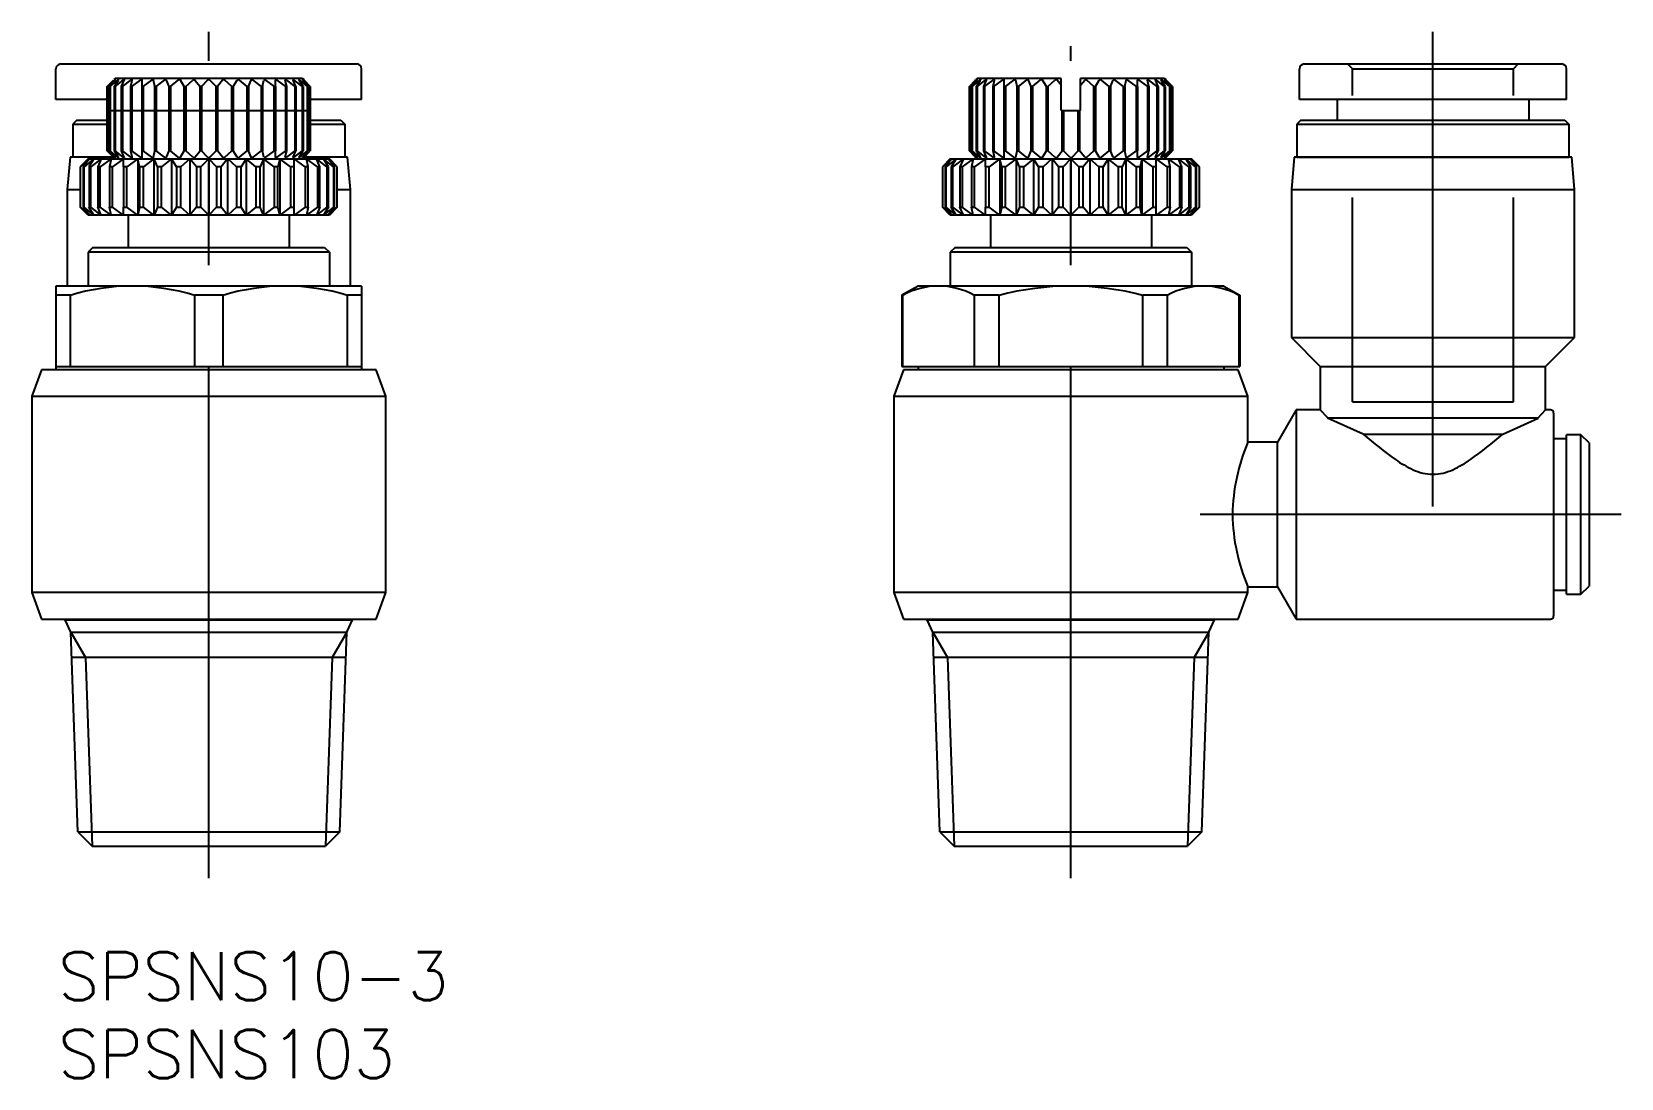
# Model space of a CAD drawing. Extents: x -96.8 to 2, y -35 to 30.
import ezdxf

# ---------------------------------------------------------------- set-up
doc = ezdxf.new("R2010")
doc.units = 0
doc.linetypes.add('CENTER', pattern=[50.8, 31.75, -6.35, 6.35, -6.35])
doc.linetypes.add('DASHED', pattern=[19.05, 12.7, -6.35])
doc.layers.get('0').update_dxf_attribs({"linetype": 'CONTINUOUS'})
doc.layers.add('CENTER', color=1, linetype='CENTER')
doc.styles.get("Standard").update_dxf_attribs({"font": 'txt.shx', "height": 3, "bigfont": 'bigfont.shx'})

# ---------------------------------------------------------------- blocks, each defined once
blk = doc.blocks.new('*U3')
at = {"color": 7, "linetype": 'CONTINUOUS'}
blk.add_text('SPSNS10-3', height=3, dxfattribs=at).set_placement((-95.157, -30.185))
blk = doc.blocks.new('*U4')
at = {"color": 7, "linetype": 'CONTINUOUS'}
blk.add_text('SPSNS103', height=3, dxfattribs=at).set_placement((-95.157, -35.027))

msp = doc.modelspace()

# ---------------------------------------------------------------- linework, layer by layer
at = {"color": 7, "linetype": 'CONTINUOUS'}
for p, q in [((-95.277, 25.8), (-95.277, 27.7)), ((-94.977, 28), (-76.577, 28)), ((-94.977, 28), (-76.577, 28)), ((-76.277, 25.8), (-76.277, 27.7)), ((-18, 25.8), (-18, 27.7)), ((-17.7, 28), (-1.7, 28)), ((-1.4, 25.8), (-1.4, 27.7)), ((-92.087, 26.601), (-91.707, 26.996)), ((-92.079, 26.601), (-91.645, 26.996)), ((-91.938, 26.601), (-91.623, 26.996)), ((-91.917, 26.601), (-91.439, 26.996)), ((-91.602, 27.1), (-91.677, 27.025)), ((-91.645, 26.996), (-91.61, 27.022)), ((-91.639, 26.6), (-91.395, 26.996)), ((-91.623, 26.996), (-91.604, 27.02)), ((-91.603, 26.601), (-91.093, 26.996)), ((-79.952, 27.1), (-91.602, 27.1)), ((-91.194, 26.6), (-91.028, 26.996)), ((-91.146, 26.601), (-90.616, 26.997)), ((-90.617, 26.6), (-90.533, 26.995)), ((-90.557, 26.601), (-90.02, 26.997)), ((-89.919, 26.6), (-89.919, 26.995)), ((-89.85, 26.601), (-89.32, 26.997)), ((-89.12, 26.6), (-89.204, 26.995)), ((-89.043, 26.601), (-88.533, 26.996)), ((-88.239, 26.6), (-88.405, 26.996)), ((-88.156, 26.601), (-87.677, 26.996)), ((-87.297, 26.6), (-87.541, 26.996)), ((-87.209, 26.601), (-86.775, 26.996)), ((-86.634, 26.996), (-86.318, 26.601)), ((-85.849, 26.996), (-86.228, 26.601)), ((-85.705, 26.996), (-85.326, 26.601)), ((-84.92, 26.996), (-85.236, 26.601)), ((-84.344, 26.601), (-84.779, 26.996)), ((-84.256, 26.6), (-84.013, 26.996)), ((-83.398, 26.601), (-83.876, 26.996)), ((-83.315, 26.6), (-83.149, 26.996)), ((-82.511, 26.601), (-83.021, 26.996)), ((-82.433, 26.6), (-82.349, 26.995)), ((-81.703, 26.601), (-82.234, 26.997)), ((-81.634, 26.6), (-81.634, 26.995)), ((-80.996, 26.601), (-81.533, 26.997)), ((-80.937, 26.6), (-81.021, 26.995)), ((-80.407, 26.601), (-80.937, 26.997)), ((-80.359, 26.6), (-80.525, 26.996)), ((-79.95, 26.601), (-80.461, 26.996)), ((-79.915, 26.6), (-80.159, 26.996)), ((-79.637, 26.601), (-80.115, 26.996)), ((-79.952, 27.1), (-79.877, 27.025)), ((-79.931, 26.996), (-79.949, 27.02)), ((-79.909, 26.996), (-79.943, 27.022)), ((-79.615, 26.601), (-79.931, 26.996)), ((-79.474, 26.601), (-79.909, 26.996)), ((-79.848, 26.995), (-79.877, 27.025)), ((-79.467, 26.601), (-79.847, 26.996)), ((-38.51, 26.601), (-38.13, 26.996)), ((-38.503, 26.601), (-38.068, 26.996)), ((-38.362, 26.601), (-38.046, 26.996)), ((-38.34, 26.601), (-37.862, 26.996)), ((-38.129, 26.995), (-38.1, 27.025)), ((-38.025, 27.1), (-38.1, 27.025)), ((-38.068, 26.996), (-38.034, 27.022)), ((-38.062, 26.6), (-37.818, 26.996)), ((-38.046, 26.996), (-38.028, 27.02)), ((-38.027, 26.601), (-37.516, 26.996)), ((-32.8, 27.1), (-38.025, 27.1)), ((-37.617, 26.6), (-37.452, 26.996)), ((-37.57, 26.601), (-37.039, 26.997)), ((-37.04, 26.6), (-36.956, 26.995)), ((-36.98, 26.601), (-36.444, 26.997)), ((-36.343, 26.6), (-36.343, 26.995)), ((-36.273, 26.601), (-35.743, 26.997)), ((-35.544, 26.6), (-35.628, 26.995)), ((-35.466, 26.601), (-34.956, 26.996)), ((-34.662, 26.6), (-34.828, 26.996)), ((-34.579, 26.601), (-34.1, 26.996)), ((-33.721, 26.6), (-33.964, 26.996)), ((-33.633, 26.601), (-33.198, 26.996)), ((-32.799, 26.675), (-33.057, 26.996)), ((-32.8, 25.1), (-32.8, 27.1)), ((-31.601, 26.675), (-31.343, 26.996)), ((-26.375, 27.1), (-31.6, 27.1)), ((-31.6, 25.1), (-31.6, 27.1)), ((-30.767, 26.601), (-31.202, 26.996)), ((-30.679, 26.6), (-30.436, 26.996)), ((-29.821, 26.601), (-30.3, 26.996)), ((-29.738, 26.6), (-29.572, 26.996)), ((-28.934, 26.601), (-29.444, 26.996)), ((-28.856, 26.6), (-28.772, 26.995)), ((-28.127, 26.601), (-28.657, 26.997)), ((-28.057, 26.6), (-28.057, 26.995)), ((-27.42, 26.601), (-27.956, 26.997)), ((-27.36, 26.6), (-27.444, 26.995)), ((-26.83, 26.601), (-27.361, 26.997)), ((-26.783, 26.6), (-26.948, 26.996)), ((-26.373, 26.601), (-26.884, 26.996)), ((-26.338, 26.6), (-26.582, 26.996)), ((-26.06, 26.601), (-26.538, 26.996)), ((-26.375, 27.1), (-26.3, 27.025)), ((-26.354, 26.996), (-26.372, 27.02)), ((-26.332, 26.996), (-26.366, 27.022)), ((-26.038, 26.601), (-26.354, 26.996)), ((-25.897, 26.601), (-26.332, 26.996)), ((-26.271, 26.995), (-26.3, 27.025)), ((-25.89, 26.601), (-26.27, 26.996)), ((-92.086, 25.8), (-95.277, 25.8)), ((-92.086, 22.6), (-92.086, 26.6)), ((-92.086, 26.6), (-92.079, 26.6)), ((-92.079, 26.6), (-92.079, 22.6)), ((-91.938, 22.6), (-91.938, 26.6)), ((-91.938, 26.6), (-91.916, 26.6)), ((-91.916, 26.6), (-91.916, 22.6)), ((-91.638, 22.6), (-91.638, 26.6)), ((-91.638, 26.6), (-91.603, 26.6)), ((-91.603, 26.6), (-91.603, 22.6)), ((-91.194, 22.6), (-91.194, 26.6)), ((-91.194, 26.6), (-91.146, 26.6)), ((-91.146, 26.6), (-91.146, 22.6)), ((-90.616, 22.6), (-90.616, 26.6)), ((-90.616, 26.6), (-90.556, 26.6)), ((-90.556, 26.6), (-90.556, 22.6)), ((-89.919, 22.6), (-89.919, 26.6)), ((-89.919, 26.6), (-89.85, 26.6)), ((-89.85, 26.6), (-89.85, 22.6)), ((-89.121, 22.6), (-89.121, 26.6)), ((-89.121, 26.6), (-89.042, 26.6)), ((-89.042, 26.6), (-89.042, 22.6)), ((-88.24, 22.6), (-88.24, 26.6)), ((-88.24, 26.6), (-88.155, 26.6)), ((-88.155, 26.6), (-88.155, 22.6)), ((-87.298, 22.6), (-87.298, 26.6)), ((-87.298, 26.6), (-87.209, 26.6)), ((-87.209, 26.6), (-87.209, 22.6)), ((-86.227, 26.6), (-86.319, 26.6)), ((-86.319, 22.6), (-86.319, 26.6)), ((-86.227, 26.6), (-86.227, 22.6)), ((-85.235, 26.6), (-85.326, 26.6)), ((-85.326, 22.6), (-85.326, 26.6)), ((-85.235, 26.6), (-85.235, 22.6)), ((-84.345, 26.6), (-84.256, 26.6)), ((-84.345, 22.6), (-84.345, 26.6)), ((-84.256, 26.6), (-84.256, 22.6)), ((-83.399, 22.6), (-83.399, 26.6)), ((-83.399, 26.6), (-83.314, 26.6)), ((-83.314, 26.6), (-83.314, 22.6)), ((-82.511, 22.6), (-82.511, 26.6)), ((-82.511, 26.6), (-82.433, 26.6)), ((-82.433, 26.6), (-82.433, 22.6)), ((-81.704, 22.6), (-81.704, 26.6)), ((-81.704, 26.6), (-81.634, 26.6)), ((-81.634, 26.6), (-81.634, 22.6)), ((-80.997, 22.6), (-80.997, 26.6)), ((-80.997, 26.6), (-80.938, 26.6)), ((-80.938, 26.6), (-80.938, 22.6)), ((-80.408, 22.6), (-80.408, 26.6)), ((-80.408, 26.6), (-80.36, 26.6)), ((-80.36, 26.6), (-80.36, 22.6)), ((-79.951, 22.6), (-79.951, 26.6)), ((-79.951, 26.6), (-79.916, 26.6)), ((-79.916, 26.6), (-79.916, 22.6)), ((-79.638, 22.6), (-79.638, 26.6)), ((-79.638, 26.6), (-79.616, 26.6)), ((-79.616, 26.6), (-79.616, 22.6)), ((-79.475, 22.6), (-79.475, 26.6)), ((-79.475, 26.6), (-79.468, 26.6)), ((-79.468, 26.6), (-79.468, 22.6)), ((-76.277, 25.8), (-79.468, 25.8)), ((-38.509, 26.6), (-38.502, 26.6)), ((-38.509, 22.6), (-38.509, 26.6)), ((-38.502, 26.6), (-38.502, 22.6)), ((-38.361, 26.6), (-38.339, 26.6)), ((-38.361, 22.6), (-38.361, 26.6)), ((-38.339, 26.6), (-38.339, 22.6)), ((-38.061, 26.6), (-38.026, 26.6)), ((-38.061, 22.6), (-38.061, 26.6)), ((-38.026, 26.6), (-38.026, 22.6)), ((-37.617, 26.6), (-37.569, 26.6)), ((-37.617, 22.6), (-37.617, 26.6)), ((-37.569, 26.6), (-37.569, 22.6)), ((-37.039, 26.6), (-36.98, 26.6)), ((-37.039, 22.6), (-37.039, 26.6)), ((-36.98, 26.6), (-36.98, 22.6)), ((-36.343, 26.6), (-36.273, 26.6)), ((-36.343, 22.6), (-36.343, 26.6)), ((-36.273, 26.6), (-36.273, 22.6)), ((-35.544, 26.6), (-35.465, 26.6)), ((-35.544, 22.6), (-35.544, 26.6)), ((-35.465, 26.6), (-35.465, 22.6)), ((-34.663, 26.6), (-34.578, 26.6)), ((-34.663, 22.6), (-34.663, 26.6)), ((-34.578, 26.6), (-34.578, 22.6)), ((-33.721, 26.6), (-33.632, 26.6)), ((-33.721, 22.6), (-33.721, 26.6)), ((-33.632, 26.6), (-33.632, 22.6)), ((-30.768, 22.6), (-30.768, 26.6)), ((-30.768, 26.6), (-30.679, 26.6)), ((-30.679, 26.6), (-30.679, 22.6)), ((-29.822, 26.6), (-29.737, 26.6)), ((-29.822, 22.6), (-29.822, 26.6)), ((-29.737, 26.6), (-29.737, 22.6)), ((-28.935, 26.6), (-28.856, 26.6)), ((-28.935, 22.6), (-28.935, 26.6)), ((-28.856, 26.6), (-28.856, 22.6)), ((-28.127, 26.6), (-28.057, 26.6)), ((-28.127, 22.6), (-28.127, 26.6)), ((-28.057, 26.6), (-28.057, 22.6)), ((-27.42, 26.6), (-27.361, 26.6)), ((-27.42, 22.6), (-27.42, 26.6)), ((-27.361, 26.6), (-27.361, 22.6)), ((-26.831, 26.6), (-26.783, 26.6)), ((-26.831, 22.6), (-26.831, 26.6)), ((-26.783, 26.6), (-26.783, 22.6)), ((-26.374, 26.6), (-26.339, 26.6)), ((-26.374, 22.6), (-26.374, 26.6)), ((-26.339, 26.6), (-26.339, 22.6)), ((-26.061, 26.6), (-26.039, 26.6)), ((-26.061, 22.6), (-26.061, 26.6)), ((-26.039, 26.6), (-26.039, 22.6)), ((-25.898, 26.6), (-25.891, 26.6)), ((-25.898, 22.6), (-25.898, 26.6)), ((-25.891, 26.6), (-25.891, 22.6)), ((-1.4, 25.8), (-18, 25.8)), ((-15.65, 25.8), (-15.65, 24.5)), ((-3.75, 25.8), (-3.75, 24.5)), ((-32.8, 25.1), (-31.6, 25.1)), ((-32.742, 22.6), (-32.742, 25.1)), ((-32.65, 25.1), (-32.65, 22.6)), ((-31.75, 22.6), (-31.75, 25.1)), ((-31.658, 25.1), (-31.658, 22.6)), ((-93.977, 24.5), (-94.227, 24.25)), ((-94.227, 24.25), (-94.227, 22.2)), ((-94.227, 24.25), (-92.086, 24.25)), ((-93.977, 24.5), (-92.086, 24.5)), ((-79.468, 24.5), (-77.577, 24.5)), ((-79.468, 24.25), (-77.327, 24.25)), ((-77.577, 24.5), (-77.327, 24.25)), ((-77.327, 24.25), (-77.327, 22.2)), ((-17.9, 24.5), (-18.15, 24.25)), ((-18.15, 24.25), (-1.25, 24.25)), ((-18.15, 24.25), (-18.15, 22.2)), ((-17.9, 24.5), (-1.5, 24.5)), ((-1.5, 24.5), (-1.25, 24.25)), ((-1.25, 24.25), (-1.25, 22.2)), ((-94.402, 22.2), (-94.577, 20.2)), ((-91.701, 22.2), (-94.402, 22.2)), ((-93.279, 22.1), (-93.763, 21.601)), ((-93.186, 22.101), (-93.741, 21.601)), ((-93.186, 22.101), (-93.589, 21.601)), ((-92.911, 22.102), (-93.522, 21.601)), ((-93.279, 22.1), (-78.274, 22.1)), ((-92.911, 22.101), (-93.222, 21.601)), ((-92.461, 22.102), (-93.113, 21.601)), ((-92.46, 22.1), (-92.672, 21.6)), ((-91.846, 22.102), (-92.523, 21.601)), ((-91.707, 22.204), (-92.087, 22.599)), ((-92.079, 22.6), (-92.086, 22.6)), ((-91.645, 22.204), (-92.079, 22.599)), ((-91.845, 22.1), (-91.952, 21.6)), ((-91.916, 22.6), (-91.938, 22.6)), ((-91.623, 22.204), (-91.938, 22.599)), ((-91.439, 22.204), (-91.917, 22.599)), ((-91.081, 22.102), (-91.767, 21.601)), ((-91.677, 22.175), (-91.706, 22.205)), ((-91.602, 22.1), (-91.677, 22.175)), ((-91.645, 22.204), (-91.61, 22.178)), ((-91.395, 22.204), (-91.639, 22.6)), ((-91.603, 22.6), (-91.638, 22.6)), ((-91.623, 22.204), (-91.604, 22.18)), ((-91.093, 22.204), (-91.603, 22.599)), ((-91.146, 22.6), (-91.194, 22.6)), ((-91.028, 22.204), (-91.194, 22.6)), ((-90.616, 22.203), (-91.146, 22.599)), ((-91.08, 21.6), (-91.08, 22.1)), ((-90.186, 22.102), (-90.864, 21.601)), ((-90.533, 22.205), (-90.617, 22.6)), ((-90.556, 22.6), (-90.616, 22.6)), ((-90.02, 22.203), (-90.557, 22.599)), ((-90.185, 22.1), (-90.185, 18.6)), ((-90.077, 21.6), (-90.185, 22.1)), ((-89.85, 22.6), (-89.919, 22.6)), ((-89.919, 22.205), (-89.919, 22.6)), ((-89.32, 22.203), (-89.85, 22.599)), ((-89.183, 22.102), (-89.836, 21.601)), ((-89.204, 22.205), (-89.12, 22.6)), ((-89.182, 22.1), (-89.182, 18.6)), ((-88.969, 21.6), (-89.181, 22.1)), ((-89.042, 22.6), (-89.121, 22.6)), ((-88.533, 22.204), (-89.043, 22.599)), ((-88.096, 22.102), (-88.707, 21.601)), ((-88.405, 22.204), (-88.239, 22.6)), ((-88.155, 22.6), (-88.24, 22.6)), ((-87.677, 22.204), (-88.156, 22.599)), ((-88.094, 22.1), (-88.094, 18.6)), ((-87.782, 21.601), (-88.093, 22.101)), ((-87.541, 22.204), (-87.297, 22.6)), ((-86.951, 22.101), (-87.506, 21.601)), ((-87.209, 22.6), (-87.298, 22.6)), ((-86.775, 22.204), (-87.209, 22.599)), ((-86.95, 22.1), (-86.95, 18.6)), ((-86.546, 21.601), (-86.949, 22.101)), ((-86.634, 22.204), (-86.318, 22.599)), ((-86.227, 22.6), (-86.319, 22.6)), ((-85.778, 22.101), (-86.263, 21.601)), ((-85.849, 22.204), (-86.228, 22.599)), ((-85.777, 22.1), (-85.777, 18.6)), ((-85.29, 21.601), (-85.776, 22.101)), ((-85.705, 22.204), (-85.326, 22.599)), ((-85.235, 22.6), (-85.326, 22.6)), ((-84.92, 22.204), (-85.236, 22.599)), ((-84.605, 22.101), (-85.008, 21.601)), ((-84.779, 22.204), (-84.344, 22.599)), ((-84.604, 22.1), (-84.604, 18.6)), ((-84.047, 21.601), (-84.602, 22.101)), ((-84.256, 22.6), (-84.345, 22.6)), ((-84.013, 22.204), (-84.256, 22.6)), ((-83.876, 22.204), (-83.398, 22.599)), ((-83.46, 22.101), (-83.772, 21.601)), ((-83.459, 22.1), (-83.459, 18.6)), ((-82.847, 21.601), (-83.458, 22.102)), ((-83.314, 22.6), (-83.399, 22.6)), ((-83.149, 22.204), (-83.315, 22.6)), ((-83.021, 22.204), (-82.511, 22.599)), ((-82.373, 22.1), (-82.585, 21.6)), ((-82.433, 22.6), (-82.511, 22.6)), ((-82.349, 22.205), (-82.433, 22.6)), ((-82.372, 22.1), (-82.372, 18.6)), ((-81.718, 21.601), (-82.371, 22.102)), ((-82.234, 22.203), (-81.703, 22.599)), ((-81.634, 22.6), (-81.704, 22.6)), ((-81.634, 22.205), (-81.634, 22.6)), ((-81.533, 22.203), (-80.996, 22.599)), ((-81.369, 22.1), (-81.476, 21.6)), ((-81.368, 22.1), (-81.368, 18.6)), ((-80.69, 21.601), (-81.367, 22.102)), ((-81.021, 22.205), (-80.937, 22.6)), ((-80.938, 22.6), (-80.997, 22.6)), ((-80.937, 22.203), (-80.407, 22.599)), ((-80.525, 22.204), (-80.359, 22.6)), ((-80.474, 21.6), (-80.474, 22.1)), ((-79.786, 21.601), (-80.472, 22.102)), ((-80.461, 22.204), (-79.95, 22.599)), ((-80.36, 22.6), (-80.408, 22.6)), ((-80.159, 22.204), (-79.915, 22.6)), ((-80.115, 22.204), (-79.637, 22.599)), ((-79.952, 22.1), (-79.877, 22.175)), ((-79.916, 22.6), (-79.951, 22.6)), ((-79.931, 22.204), (-79.949, 22.18)), ((-79.909, 22.204), (-79.943, 22.178)), ((-79.931, 22.204), (-79.615, 22.599)), ((-79.909, 22.204), (-79.474, 22.599)), ((-79.877, 22.175), (-79.848, 22.205)), ((-77.152, 22.2), (-79.852, 22.2)), ((-79.847, 22.204), (-79.467, 22.599)), ((-79.601, 21.6), (-79.709, 22.1)), ((-79.03, 21.601), (-79.708, 22.102)), ((-79.616, 22.6), (-79.638, 22.6)), ((-79.468, 22.6), (-79.475, 22.6)), ((-78.441, 21.601), (-79.093, 22.102)), ((-78.881, 21.6), (-79.093, 22.1)), ((-78.031, 21.601), (-78.643, 22.102)), ((-78.331, 21.601), (-78.643, 22.101)), ((-77.813, 21.601), (-78.368, 22.101)), ((-77.965, 21.601), (-78.368, 22.101)), ((-77.79, 21.601), (-78.274, 22.1)), ((-76.977, 20.2), (-77.152, 22.2)), ((-39.702, 22.1), (-40.186, 21.601)), ((-39.609, 22.101), (-40.164, 21.601)), ((-39.609, 22.101), (-40.012, 21.601)), ((-39.334, 22.102), (-39.945, 21.601)), ((-39.702, 22.1), (-24.698, 22.1)), ((-39.334, 22.101), (-39.645, 21.601)), ((-38.884, 22.102), (-39.536, 21.601)), ((-38.883, 22.1), (-39.095, 21.6)), ((-38.269, 22.102), (-38.947, 21.601)), ((-38.13, 22.204), (-38.51, 22.599)), ((-38.502, 22.6), (-38.509, 22.6)), ((-38.068, 22.204), (-38.503, 22.599)), ((-38.268, 22.1), (-38.375, 21.6)), ((-38.046, 22.204), (-38.362, 22.599)), ((-38.339, 22.6), (-38.361, 22.6)), ((-37.862, 22.204), (-38.34, 22.599)), ((-37.505, 22.102), (-38.191, 21.601)), ((-38.1, 22.175), (-38.129, 22.205)), ((-38.025, 22.1), (-38.1, 22.175)), ((-38.068, 22.204), (-38.034, 22.178)), ((-37.818, 22.204), (-38.062, 22.6)), ((-38.026, 22.6), (-38.061, 22.6)), ((-38.046, 22.204), (-38.028, 22.18)), ((-37.516, 22.204), (-38.027, 22.599)), ((-37.452, 22.204), (-37.617, 22.6)), ((-37.569, 22.6), (-37.617, 22.6)), ((-37.039, 22.203), (-37.57, 22.599)), ((-37.503, 21.6), (-37.503, 22.1)), ((-36.61, 22.102), (-37.287, 21.601)), ((-36.956, 22.205), (-37.04, 22.6)), ((-36.98, 22.6), (-37.039, 22.6)), ((-36.444, 22.203), (-36.98, 22.599)), ((-36.608, 22.1), (-36.608, 18.6)), ((-36.501, 21.6), (-36.608, 22.1)), ((-36.343, 22.205), (-36.343, 22.6)), ((-36.273, 22.6), (-36.343, 22.6)), ((-35.743, 22.203), (-36.273, 22.599)), ((-35.606, 22.102), (-36.259, 21.601)), ((-35.628, 22.205), (-35.544, 22.6)), ((-35.605, 22.1), (-35.605, 18.6)), ((-35.392, 21.6), (-35.604, 22.1)), ((-35.465, 22.6), (-35.544, 22.6)), ((-34.956, 22.204), (-35.466, 22.599)), ((-34.519, 22.102), (-35.13, 21.601)), ((-34.828, 22.204), (-34.662, 22.6)), ((-34.578, 22.6), (-34.663, 22.6)), ((-34.1, 22.204), (-34.579, 22.599)), ((-34.518, 22.1), (-34.518, 18.6)), ((-34.205, 21.601), (-34.516, 22.101)), ((-33.964, 22.204), (-33.721, 22.6)), ((-33.375, 22.101), (-33.93, 21.601)), ((-33.632, 22.6), (-33.721, 22.6)), ((-33.198, 22.204), (-33.633, 22.599)), ((-33.373, 22.1), (-33.373, 18.6)), ((-32.969, 21.601), (-33.372, 22.101)), ((-33.057, 22.204), (-32.741, 22.599)), ((-32.65, 22.6), (-32.742, 22.6)), ((-32.201, 22.101), (-32.686, 21.601)), ((-32.272, 22.204), (-32.651, 22.599)), ((-32.2, 22.1), (-32.2, 18.6)), ((-31.714, 21.601), (-32.199, 22.101)), ((-32.128, 22.204), (-31.749, 22.599)), ((-31.658, 22.6), (-31.75, 22.6)), ((-31.343, 22.204), (-31.659, 22.599)), ((-31.028, 22.101), (-31.431, 21.601)), ((-31.202, 22.204), (-30.767, 22.599)), ((-31.027, 22.1), (-31.027, 18.6)), ((-30.47, 21.601), (-31.025, 22.101)), ((-30.679, 22.6), (-30.768, 22.6)), ((-30.436, 22.204), (-30.679, 22.6)), ((-30.3, 22.204), (-29.821, 22.599)), ((-29.884, 22.101), (-30.195, 21.601)), ((-29.882, 22.1), (-29.882, 18.6)), ((-29.27, 21.601), (-29.881, 22.102)), ((-29.737, 22.6), (-29.822, 22.6)), ((-29.572, 22.204), (-29.738, 22.6)), ((-29.444, 22.204), (-28.934, 22.599)), ((-28.796, 22.1), (-29.008, 21.6)), ((-28.856, 22.6), (-28.935, 22.6)), ((-28.772, 22.205), (-28.856, 22.6)), ((-28.795, 22.1), (-28.795, 18.6)), ((-28.141, 21.601), (-28.794, 22.102)), ((-28.657, 22.203), (-28.127, 22.599)), ((-28.057, 22.6), (-28.127, 22.6)), ((-28.057, 22.205), (-28.057, 22.6)), ((-27.956, 22.203), (-27.42, 22.599)), ((-27.792, 22.1), (-27.899, 21.6)), ((-27.792, 22.1), (-27.792, 18.6)), ((-27.113, 21.601), (-27.79, 22.102)), ((-27.444, 22.205), (-27.36, 22.6)), ((-27.361, 22.6), (-27.42, 22.6)), ((-27.361, 22.203), (-26.83, 22.599)), ((-26.948, 22.204), (-26.783, 22.6)), ((-26.897, 21.6), (-26.897, 22.1)), ((-26.209, 21.601), (-26.895, 22.102)), ((-26.884, 22.204), (-26.373, 22.599)), ((-26.783, 22.6), (-26.831, 22.6)), ((-26.582, 22.204), (-26.338, 22.6)), ((-26.538, 22.204), (-26.06, 22.599)), ((-26.375, 22.1), (-26.3, 22.175)), ((-26.339, 22.6), (-26.374, 22.6)), ((-26.354, 22.204), (-26.372, 22.18)), ((-26.332, 22.204), (-26.366, 22.178)), ((-26.354, 22.204), (-26.038, 22.599)), ((-26.332, 22.204), (-25.897, 22.599)), ((-26.3, 22.175), (-26.271, 22.205)), ((-26.27, 22.204), (-25.89, 22.599)), ((-26.025, 21.6), (-26.132, 22.1)), ((-25.453, 21.601), (-26.131, 22.102)), ((-26.039, 22.6), (-26.061, 22.6)), ((-25.891, 22.6), (-25.898, 22.6)), ((-25.305, 21.6), (-25.517, 22.1)), ((-24.864, 21.601), (-25.516, 22.102)), ((-24.455, 21.601), (-25.066, 22.102)), ((-24.755, 21.601), (-25.066, 22.101)), ((-24.388, 21.601), (-24.791, 22.101)), ((-24.236, 21.601), (-24.791, 22.101)), ((-24.214, 21.601), (-24.698, 22.1)), ((-18.325, 22.2), (-18.5, 20.2)), ((-1.075, 22.2), (-18.325, 22.2)), ((-18.15, 22.2), (-1.25, 22.2)), ((-18.15, 22.2), (-1.25, 22.2)), ((-0.9, 20.2), (-1.075, 22.2)), ((-93.762, 21.6), (-93.762, 19.1)), ((-93.74, 21.6), (-93.762, 21.6)), ((-93.74, 19.1), (-93.74, 21.6)), ((-93.588, 21.6), (-93.588, 19.1)), ((-93.521, 21.6), (-93.588, 21.6)), ((-93.521, 19.1), (-93.521, 21.6)), ((-93.221, 21.6), (-93.221, 19.1)), ((-93.112, 21.6), (-93.221, 21.6)), ((-93.112, 19.1), (-93.112, 21.6)), ((-92.671, 21.6), (-92.671, 19.1)), ((-92.522, 21.6), (-92.671, 21.6)), ((-92.522, 19.1), (-92.522, 21.6)), ((-91.952, 21.6), (-91.952, 19.1)), ((-91.766, 21.6), (-91.952, 21.6)), ((-91.766, 19.1), (-91.766, 21.6)), ((-91.08, 21.6), (-91.08, 19.1)), ((-90.863, 21.6), (-91.08, 21.6)), ((-90.863, 19.1), (-90.863, 21.6)), ((-90.078, 21.6), (-90.078, 19.1)), ((-89.834, 21.6), (-90.078, 21.6)), ((-89.834, 19.1), (-89.834, 21.6)), ((-88.97, 21.6), (-88.97, 19.1)), ((-88.706, 21.6), (-88.97, 21.6)), ((-88.706, 19.1), (-88.706, 21.6)), ((-87.783, 21.6), (-87.783, 19.1)), ((-87.505, 21.6), (-87.783, 21.6)), ((-87.505, 19.1), (-87.505, 21.6)), ((-86.547, 21.6), (-86.547, 19.1)), ((-86.262, 21.6), (-86.547, 21.6)), ((-86.262, 19.1), (-86.262, 21.6)), ((-85.292, 21.6), (-85.292, 19.1)), ((-85.007, 21.6), (-85.292, 21.6)), ((-85.007, 19.1), (-85.007, 21.6)), ((-83.771, 21.6), (-84.048, 21.6)), ((-84.048, 21.6), (-84.048, 19.1)), ((-83.771, 19.1), (-83.771, 21.6)), ((-82.848, 21.6), (-82.848, 19.1)), ((-82.584, 21.6), (-82.848, 21.6)), ((-82.584, 19.1), (-82.584, 21.6)), ((-81.719, 21.6), (-81.719, 19.1)), ((-81.476, 21.6), (-81.719, 21.6)), ((-81.476, 19.1), (-81.476, 21.6)), ((-80.691, 21.6), (-80.691, 19.1)), ((-80.474, 21.6), (-80.691, 21.6)), ((-80.474, 19.1), (-80.474, 21.6)), ((-79.787, 21.6), (-79.787, 19.1)), ((-79.602, 21.6), (-79.787, 21.6)), ((-79.602, 19.1), (-79.602, 21.6)), ((-79.031, 21.6), (-79.031, 19.1)), ((-78.882, 21.6), (-79.031, 21.6)), ((-78.882, 19.1), (-78.882, 21.6)), ((-78.442, 21.6), (-78.442, 19.1)), ((-78.332, 21.6), (-78.442, 21.6)), ((-78.332, 19.1), (-78.332, 21.6)), ((-78.032, 21.6), (-78.032, 19.1)), ((-77.966, 21.6), (-78.032, 21.6)), ((-77.966, 19.1), (-77.966, 21.6)), ((-77.814, 21.6), (-77.814, 19.1)), ((-77.792, 21.6), (-77.814, 21.6)), ((-77.792, 19.1), (-77.792, 21.6)), ((-40.185, 21.6), (-40.185, 19.1)), ((-40.163, 21.6), (-40.185, 21.6)), ((-40.163, 19.1), (-40.163, 21.6)), ((-40.011, 21.6), (-40.011, 19.1)), ((-39.944, 21.6), (-40.011, 21.6)), ((-39.944, 19.1), (-39.944, 21.6)), ((-39.644, 21.6), (-39.644, 19.1)), ((-39.535, 21.6), (-39.644, 21.6)), ((-39.535, 19.1), (-39.535, 21.6)), ((-39.095, 21.6), (-39.095, 19.1)), ((-38.945, 21.6), (-39.095, 21.6)), ((-38.945, 19.1), (-38.945, 21.6)), ((-38.375, 21.6), (-38.375, 19.1)), ((-38.19, 21.6), (-38.375, 21.6)), ((-38.19, 19.1), (-38.19, 21.6)), ((-37.503, 21.6), (-37.503, 19.1)), ((-37.286, 21.6), (-37.503, 21.6)), ((-37.286, 19.1), (-37.286, 21.6)), ((-36.501, 21.6), (-36.501, 19.1)), ((-36.258, 21.6), (-36.501, 21.6)), ((-36.258, 19.1), (-36.258, 21.6)), ((-35.393, 21.6), (-35.393, 19.1)), ((-35.129, 21.6), (-35.393, 21.6)), ((-35.129, 19.1), (-35.129, 21.6)), ((-34.206, 21.6), (-34.206, 19.1)), ((-33.928, 21.6), (-34.206, 21.6)), ((-33.928, 19.1), (-33.928, 21.6)), ((-32.97, 21.6), (-32.97, 19.1)), ((-32.685, 21.6), (-32.97, 21.6)), ((-32.685, 19.1), (-32.685, 21.6)), ((-31.715, 21.6), (-31.715, 19.1)), ((-31.43, 21.6), (-31.715, 21.6)), ((-31.43, 19.1), (-31.43, 21.6)), ((-30.472, 21.6), (-30.472, 19.1)), ((-30.194, 21.6), (-30.472, 21.6)), ((-30.194, 19.1), (-30.194, 21.6)), ((-29.271, 21.6), (-29.271, 19.1)), ((-29.007, 21.6), (-29.271, 21.6)), ((-29.007, 19.1), (-29.007, 21.6)), ((-28.142, 21.6), (-28.142, 19.1)), ((-27.899, 21.6), (-28.142, 21.6)), ((-27.899, 19.1), (-27.899, 21.6)), ((-27.114, 21.6), (-27.114, 19.1)), ((-26.897, 21.6), (-27.114, 21.6)), ((-26.897, 19.1), (-26.897, 21.6)), ((-26.21, 21.6), (-26.21, 19.1)), ((-26.025, 21.6), (-26.21, 21.6)), ((-26.025, 19.1), (-26.025, 21.6)), ((-25.455, 21.6), (-25.455, 19.1)), ((-25.305, 21.6), (-25.455, 21.6)), ((-25.305, 19.1), (-25.305, 21.6)), ((-24.865, 21.6), (-24.865, 19.1)), ((-24.756, 21.6), (-24.865, 21.6)), ((-24.756, 19.1), (-24.756, 21.6)), ((-24.456, 21.6), (-24.456, 19.1)), ((-24.389, 21.6), (-24.456, 21.6)), ((-24.389, 19.1), (-24.389, 21.6)), ((-24.237, 21.6), (-24.237, 19.1)), ((-24.215, 21.6), (-24.237, 21.6)), ((-24.215, 19.1), (-24.215, 21.6)), ((-94.577, 20.2), (-94.577, 14.2)), ((-94.577, 20.2), (-93.762, 20.2)), ((-77.792, 20.2), (-76.977, 20.2)), ((-76.977, 14.2), (-76.977, 20.2)), ((-18.5, 20.2), (-0.9, 20.2)), ((-18.5, 20.2), (-18.5, 11)), ((-0.9, 11), (-0.9, 20.2)), ((-93.279, 18.6), (-93.763, 19.099)), ((-93.762, 19.1), (-93.74, 19.1)), ((-93.186, 18.599), (-93.741, 19.099)), ((-93.186, 18.599), (-93.589, 19.099)), ((-93.588, 19.1), (-93.521, 19.1)), ((-92.911, 18.598), (-93.522, 19.099)), ((-92.911, 18.599), (-93.222, 19.099)), ((-93.221, 19.1), (-93.112, 19.1)), ((-92.461, 18.598), (-93.113, 19.099)), ((-92.46, 18.6), (-92.672, 19.1)), ((-92.671, 19.1), (-92.522, 19.1)), ((-91.846, 18.598), (-92.523, 19.099)), ((-91.952, 19.1), (-91.766, 19.1)), ((-91.845, 18.6), (-91.952, 19.1)), ((-91.081, 18.598), (-91.767, 19.099)), ((-91.08, 19.1), (-90.863, 19.1)), ((-91.08, 18.6), (-91.08, 19.1)), ((-90.186, 18.598), (-90.864, 19.099)), ((-90.077, 19.1), (-90.185, 18.6)), ((-90.078, 19.1), (-89.834, 19.1)), ((-89.183, 18.598), (-89.836, 19.099)), ((-88.969, 19.1), (-89.181, 18.6)), ((-88.97, 19.1), (-88.706, 19.1)), ((-88.096, 18.598), (-88.707, 19.099)), ((-87.782, 19.099), (-88.093, 18.599)), ((-87.783, 19.1), (-87.505, 19.1)), ((-86.951, 18.599), (-87.506, 19.099)), ((-86.546, 19.099), (-86.949, 18.599)), ((-86.547, 19.1), (-86.262, 19.1)), ((-85.778, 18.599), (-86.263, 19.099)), ((-85.29, 19.099), (-85.776, 18.599)), ((-85.292, 19.1), (-85.007, 19.1)), ((-84.605, 18.599), (-85.008, 19.099)), ((-84.047, 19.099), (-84.602, 18.599)), ((-84.048, 19.1), (-83.771, 19.1)), ((-83.46, 18.599), (-83.772, 19.099)), ((-82.847, 19.099), (-83.458, 18.598)), ((-82.848, 19.1), (-82.584, 19.1)), ((-82.373, 18.6), (-82.585, 19.1)), ((-81.718, 19.099), (-82.371, 18.598)), ((-81.719, 19.1), (-81.476, 19.1)), ((-81.369, 18.6), (-81.476, 19.1)), ((-80.69, 19.099), (-81.367, 18.598)), ((-80.691, 19.1), (-80.474, 19.1)), ((-80.474, 18.6), (-80.474, 19.1)), ((-79.786, 19.099), (-80.472, 18.598)), ((-79.787, 19.1), (-79.602, 19.1)), ((-79.601, 19.1), (-79.709, 18.6)), ((-79.03, 19.099), (-79.708, 18.598)), ((-78.881, 19.1), (-79.093, 18.6)), ((-78.441, 19.099), (-79.093, 18.598)), ((-79.031, 19.1), (-78.882, 19.1)), ((-78.031, 19.099), (-78.643, 18.598)), ((-78.331, 19.099), (-78.643, 18.599)), ((-78.442, 19.1), (-78.332, 19.1)), ((-77.813, 19.099), (-78.368, 18.599)), ((-77.965, 19.099), (-78.368, 18.599)), ((-77.79, 19.099), (-78.274, 18.6)), ((-78.032, 19.1), (-77.966, 19.1)), ((-77.814, 19.1), (-77.792, 19.1)), ((-39.702, 18.6), (-40.186, 19.099)), ((-40.185, 19.1), (-40.163, 19.1)), ((-39.609, 18.599), (-40.164, 19.099)), ((-39.609, 18.599), (-40.012, 19.099)), ((-40.011, 19.1), (-39.944, 19.1)), ((-39.334, 18.598), (-39.945, 19.099)), ((-39.334, 18.599), (-39.645, 19.099)), ((-39.644, 19.1), (-39.535, 19.1)), ((-38.884, 18.598), (-39.536, 19.099)), ((-38.883, 18.6), (-39.095, 19.1)), ((-39.095, 19.1), (-38.945, 19.1)), ((-38.269, 18.598), (-38.947, 19.099)), ((-38.268, 18.6), (-38.375, 19.1)), ((-38.375, 19.1), (-38.19, 19.1)), ((-37.505, 18.598), (-38.191, 19.099)), ((-37.503, 18.6), (-37.503, 19.1)), ((-37.503, 19.1), (-37.286, 19.1)), ((-36.61, 18.598), (-37.287, 19.099)), ((-36.501, 19.1), (-36.608, 18.6)), ((-36.501, 19.1), (-36.258, 19.1)), ((-35.606, 18.598), (-36.259, 19.099)), ((-35.392, 19.1), (-35.604, 18.6)), ((-35.393, 19.1), (-35.129, 19.1)), ((-34.519, 18.598), (-35.13, 19.099)), ((-34.205, 19.099), (-34.516, 18.599)), ((-34.206, 19.1), (-33.928, 19.1)), ((-33.375, 18.599), (-33.93, 19.099)), ((-32.969, 19.099), (-33.372, 18.599)), ((-32.97, 19.1), (-32.685, 19.1)), ((-32.201, 18.599), (-32.686, 19.099)), ((-31.714, 19.099), (-32.199, 18.599)), ((-31.715, 19.1), (-31.43, 19.1)), ((-31.028, 18.599), (-31.431, 19.099)), ((-30.47, 19.099), (-31.025, 18.599)), ((-30.472, 19.1), (-30.194, 19.1)), ((-29.884, 18.599), (-30.195, 19.099)), ((-29.27, 19.099), (-29.881, 18.598)), ((-29.271, 19.1), (-29.007, 19.1)), ((-28.796, 18.6), (-29.008, 19.1)), ((-28.141, 19.099), (-28.794, 18.598)), ((-28.142, 19.1), (-27.899, 19.1)), ((-27.792, 18.6), (-27.899, 19.1)), ((-27.113, 19.099), (-27.79, 18.598)), ((-27.114, 19.1), (-26.897, 19.1)), ((-26.897, 18.6), (-26.897, 19.1)), ((-26.209, 19.099), (-26.895, 18.598)), ((-26.21, 19.1), (-26.025, 19.1)), ((-26.025, 19.1), (-26.132, 18.6)), ((-25.453, 19.099), (-26.131, 18.598)), ((-25.305, 19.1), (-25.517, 18.6)), ((-24.864, 19.099), (-25.516, 18.598)), ((-25.455, 19.1), (-25.305, 19.1)), ((-24.755, 19.099), (-25.066, 18.599)), ((-24.455, 19.099), (-25.066, 18.598)), ((-24.865, 19.1), (-24.756, 19.1)), ((-24.388, 19.099), (-24.791, 18.599)), ((-24.236, 19.099), (-24.791, 18.599)), ((-24.214, 19.099), (-24.698, 18.6)), ((-24.456, 19.1), (-24.389, 19.1)), ((-24.237, 19.1), (-24.215, 19.1)), ((-78.274, 18.6), (-93.279, 18.6)), ((-90.777, 18.6), (-90.777, 16.6)), ((-80.777, 18.6), (-80.777, 16.6)), ((-24.698, 18.6), (-39.702, 18.6)), ((-37.2, 18.6), (-37.2, 16.6)), ((-27.2, 18.6), (-27.2, 16.6)), ((-92.977, 16.6), (-93.277, 16.3)), ((-93.277, 16.3), (-93.277, 14.2)), ((-78.277, 16.3), (-93.277, 16.3)), ((-92.977, 16.6), (-78.577, 16.6)), ((-78.577, 16.6), (-78.277, 16.3)), ((-78.277, 16.3), (-78.277, 14.2)), ((-39.4, 16.6), (-39.7, 16.3)), ((-39.7, 16.3), (-39.7, 14.2)), ((-24.7, 16.3), (-39.7, 16.3)), ((-39.4, 16.6), (-25, 16.6)), ((-25, 16.6), (-24.7, 16.3)), ((-24.7, 16.3), (-24.7, 14.2)), ((-76.277, 14.2), (-95.277, 14.2)), ((-95.277, 14.2), (-95.277, 9)), ((-76.277, 14.2), (-76.277, 9)), ((-41.7, 14.2), (-42.7, 13.623)), ((-22.7, 14.2), (-41.7, 14.2)), ((-22.7, 14.2), (-21.7, 13.623)), ((-94.4, 13.623), (-95.277, 13.623)), ((-94.4, 13.623), (-94.4, 9.2)), ((-86.654, 9.2), (-86.654, 13.623)), ((-84.9, 13.623), (-86.654, 13.623)), ((-84.9, 13.623), (-84.9, 9.2)), ((-77.154, 9.2), (-77.154, 13.623)), ((-76.277, 13.623), (-77.154, 13.623)), ((-42.7, 13.623), (-42.7, 9.2)), ((-42.663, 13.623), (-42.7, 13.623)), ((-42.663, 13.623), (-42.663, 9.2)), ((-38.191, 9.2), (-38.191, 13.623)), ((-36.672, 13.623), (-38.191, 13.623)), ((-36.672, 13.623), (-36.672, 9.2)), ((-26.209, 13.623), (-27.728, 13.623)), ((-27.728, 9.2), (-27.728, 13.623)), ((-26.209, 13.623), (-26.209, 9.2)), ((-21.737, 9.2), (-21.737, 13.623)), ((-21.7, 13.623), (-21.737, 13.623)), ((-21.7, 13.623), (-21.7, 9.2)), ((-18.5, 11), (-0.9, 11)), ((-18.5, 11), (-16.7, 9.2)), ((-2.7, 9.2), (-0.9, 11)), ((-96.177, 9), (-96.777, 7.352)), ((-75.377, 9), (-96.177, 9)), ((-95.277, 9.2), (-93.85, 9.2)), ((-95.277, 9.2), (-94.4, 9.2)), ((-94.4, 9.2), (-86.654, 9.2)), ((-86.654, 9.2), (-77.154, 9.2)), ((-77.154, 9.2), (-76.277, 9.2)), ((-74.777, 7.352), (-75.377, 9)), ((-42.6, 9), (-43.2, 7.352)), ((-42.7, 9.2), (-21.7, 9.2)), ((-21.8, 9), (-42.6, 9)), ((-41.7, 9.2), (-41.7, 9)), ((-22.7, 9.2), (-22.7, 9)), ((-21.2, 7.352), (-21.8, 9)), ((-16.7, 9.2), (-2.7, 9.2)), ((-16.7, 9.2), (-16.7, 6.5)), ((-2.7, 6.5), (-2.7, 9.2)), ((-96.777, 7.352), (-74.777, 7.352)), ((-96.777, 7.352), (-96.777, -4.852)), ((-74.777, -4.852), (-74.777, 7.352)), ((-43.2, 7.352), (-21.2, 7.352)), ((-43.2, 7.352), (-43.2, -4.852)), ((-21.2, 4.5), (-21.2, 7.352)), ((-18.2, 6.5), (-19.355, 4.5)), ((-18.2, 6.5), (-18.2, -6.5)), ((-17.2, 6.5), (-18.2, 6.5)), ((-16.7, 6.5), (-17.2, 6.5)), ((-16.238, 6), (-16.7, 6.5)), ((-14.035, 4.989), (-16.243, 5.989)), ((-16.238, 6), (-3.162, 6)), ((-5.365, 4.99), (-3.156, 5.988)), ((-3.162, 6), (-2.7, 6.5)), ((-2.4, 6.5), (-2.7, 6.5)), ((-2.2, 6.3), (-2.2, -6.3)), ((-14.03, 5), (-5.37, 5)), ((-1.4, -4.95), (-1.4, 4.95)), ((-0.5, 4.95), (-1.4, 4.95)), ((-0.5, -4.95), (-0.5, 4.95)), ((0, 4.45), (-0.5, 4.95)), ((-19.355, 4.5), (-21.2, 4.5)), ((-19.355, -4.5), (-19.355, 4.5)), ((-1.4, 4.7), (-2.2, 4.7)), ((0, 4.45), (0, -4.45)), ((-74.777, -4.852), (-96.777, -4.852)), ((-96.777, -4.852), (-96.177, -6.5)), ((-75.377, -6.5), (-74.777, -4.852)), ((-21.2, -4.852), (-43.2, -4.852)), ((-43.2, -4.852), (-42.6, -6.5)), ((-21.8, -6.5), (-21.2, -4.852)), ((-21.2, -4.5), (-19.355, -4.5)), ((-21.2, -4.852), (-21.2, -4.5)), ((-19.355, -4.5), (-18.2, -6.5)), ((-2.2, -4.7), (-1.4, -4.7)), ((-0.5, -4.95), (0, -4.45)), ((-1.4, -4.95), (-0.5, -4.95)), ((-96.177, -6.5), (-85.777, -6.5)), ((-94.701, -6.5), (-94.701, -6.55)), ((-94.701, -6.55), (-76.853, -6.55)), ((-94.351, -7.3), (-94.701, -6.55)), ((-85.777, -6.5), (-75.377, -6.5)), ((-77.203, -7.3), (-76.853, -6.55)), ((-76.853, -6.5), (-76.853, -6.55)), ((-42.6, -6.5), (-21.8, -6.5)), ((-41.124, -6.5), (-41.124, -6.55)), ((-41.124, -6.55), (-23.276, -6.55)), ((-40.774, -7.3), (-41.124, -6.55)), ((-23.626, -7.3), (-23.276, -6.55)), ((-23.276, -6.5), (-23.276, -6.55)), ((-18.2, -6.5), (-2.4, -6.5)), ((-94.351, -7.3), (-77.203, -7.3)), ((-93.917, -19.713), (-94.351, -7.3)), ((-77.637, -19.713), (-77.203, -7.3)), ((-40.774, -7.3), (-23.626, -7.3)), ((-40.34, -19.713), (-40.774, -7.3)), ((-24.06, -19.713), (-23.626, -7.3)), ((-77.258, -8.878), (-94.295, -8.878)), ((-23.681, -8.878), (-40.719, -8.878)), ((-93.917, -19.713), (-77.637, -19.713)), ((-93.917, -19.713), (-93.03, -20.6)), ((-77.637, -19.713), (-78.524, -20.6)), ((-40.34, -19.713), (-24.06, -19.713)), ((-40.34, -19.713), (-39.453, -20.6)), ((-24.06, -19.713), (-24.947, -20.6)), ((-93.03, -20.6), (-78.524, -20.6)), ((-39.453, -20.6), (-24.947, -20.6))]:
    msp.add_line(p, q, dxfattribs=at)
at = {"color": 3, "linetype": 'DASHED'}
for p, q in [((-15, 28), (-14.7, 27.7)), ((-14.7, 27.7), (-4.7, 27.7)), ((-14.7, 7), (-14.7, 27.7)), ((-4.4, 28), (-4.7, 27.7)), ((-4.7, 7), (-4.7, 27.7)), ((-92.086, 25.1), (-79.468, 25.1)), ((-14.7, 7), (-4.7, 7))]:
    msp.add_line(p, q, dxfattribs=at)
at = {"color": 3, "linetype": 'CONTINUOUS'}
for p, q in [((-94.351, -7.3), (-93.439, -8.878)), ((-77.203, -7.3), (-78.114, -8.878)), ((-40.774, -7.3), (-39.863, -8.878)), ((-23.626, -7.3), (-24.537, -8.878)), ((-93.439, -8.878), (-93.03, -20.6)), ((-78.114, -8.878), (-78.524, -20.6)), ((-39.863, -8.878), (-39.453, -20.6)), ((-24.537, -8.878), (-24.947, -20.6))]:
    msp.add_line(p, q, dxfattribs=at)
at = {"color": 7, "linetype": 'CONTINUOUS'}
for centre, radius, start, end in [((-94.977, 27.7), 0.3, 90, 180), ((-76.577, 27.7), 0.3, 0, 90), ((-17.7, 27.7), 0.3, 90, 180), ((-1.7, 27.7), 0.3, 0, 90), ((-91.6, 27.007), 0.0181, 104.04183, 124.759), ((-91.604, 27.024), 0.00118, 345.08201, 106.05787), ((-91.616, 27.026), 0.0128, 330.5686, 349.74498), ((-91.337, 26.877), 0.157, 109.25086, 130.3225), ((-91.43, 27.028), 0.0479, 317.30159, 347.87813), ((-91.388, 27.02), 0.00489, 336.60196, 102.37157), ((-90.95, 26.793), 0.249, 112.54222, 125.1197), ((-91.036, 27.002), 0.0232, 66.98784, 114.30581), ((-91.058, 27.015), 0.0354, 327.4289, 353.04192), ((-91.034, 27.014), 0.0117, 341.28507, 49.09386), ((-90.41, 26.654), 0.4, 112.85273, 121.03301), ((-90.549, 26.973), 0.0522, 89.99189, 108.20778), ((-90.548, 27.008), 0.0172, 22.94302, 92.63596), ((-90.562, 27.005), 0.0308, 341.36798, 17.574), ((-89.94, 26.898), 0.127, 92.70604, 129.19077), ((-89.946, 26.998), 0.027, 354.42444, 89.68056), ((-89.252, 26.928), 0.0972, 73.76816, 134.81013), ((-89.241, 26.987), 0.0373, 12.34995, 63.92763), ((-88.453, 26.892), 0.131, 82.60374, 127.29944), ((-88.452, 26.973), 0.0518, 26.13215, 72.71871), ((-87.609, 26.929), 0.0956, 44.28426, 135.20898), ((-86.705, 26.923), 0.102, 45.68592, 134.07326), ((-85.777, 26.921), 0.104, 46.22793, 133.77207), ((-84.849, 26.923), 0.102, 45.92674, 134.31408), ((-83.944, 26.929), 0.0956, 44.79102, 135.71574), ((-83.102, 26.973), 0.0518, 107.28129, 153.86785), ((-83.101, 26.892), 0.131, 52.70056, 97.39626), ((-82.313, 26.987), 0.0373, 116.07237, 167.65005), ((-82.302, 26.928), 0.0972, 45.18987, 106.23184), ((-81.607, 26.998), 0.027, 90.31944, 185.57556), ((-81.613, 26.898), 0.127, 50.80923, 87.29396), ((-80.992, 27.005), 0.0308, 162.426, 198.63202), ((-81.005, 27.008), 0.0172, 87.36404, 157.05698), ((-81.005, 26.973), 0.0522, 71.79222, 90.00811), ((-81.144, 26.654), 0.4, 58.96699, 67.14727), ((-80.519, 27.014), 0.0117, 130.90614, 198.71493), ((-80.495, 27.015), 0.0354, 186.95808, 212.5711), ((-80.518, 27.002), 0.0232, 65.69419, 113.01216), ((-80.604, 26.793), 0.249, 54.8803, 67.45778), ((-80.166, 27.02), 0.00489, 77.62843, 203.39804), ((-80.124, 27.028), 0.0479, 192.12187, 222.69841), ((-80.217, 26.877), 0.157, 49.6775, 70.74914), ((-79.95, 27.024), 0.00118, 73.94213, 194.91799), ((-79.938, 27.026), 0.0128, 190.25502, 209.4314), ((-79.954, 27.007), 0.0181, 55.241, 75.95817), ((-38.023, 27.007), 0.0181, 104.04183, 124.759), ((-38.027, 27.024), 0.00118, 345.08201, 106.05787), ((-38.039, 27.026), 0.0128, 330.5686, 349.74498), ((-37.76, 26.877), 0.157, 109.24982, 130.32595), ((-37.853, 27.028), 0.0479, 317.30662, 347.876), ((-37.811, 27.02), 0.00489, 336.60196, 102.37157), ((-37.373, 26.793), 0.249, 112.54105, 125.12343), ((-37.459, 27.002), 0.0232, 66.98784, 114.30581), ((-37.481, 27.015), 0.0354, 327.43504, 353.0392), ((-37.457, 27.014), 0.0117, 341.28507, 49.09386), ((-36.833, 26.654), 0.4, 112.85154, 121.03668), ((-36.972, 26.972), 0.0531, 89.35754, 108.13259), ((-36.971, 27.008), 0.0172, 22.94302, 92.63596), ((-36.985, 27.005), 0.0308, 341.36938, 17.57267), ((-36.363, 26.898), 0.127, 92.70526, 129.19341), ((-36.37, 26.998), 0.027, 354.42197, 89.68037), ((-35.675, 26.928), 0.0972, 73.76759, 134.81226), ((-35.664, 26.987), 0.0373, 12.34641, 63.92816), ((-34.876, 26.892), 0.131, 82.60311, 127.30161), ((-34.875, 26.973), 0.0518, 26.12836, 72.71957), ((-34.033, 26.929), 0.0956, 44.28228, 135.21096), ((-33.128, 26.924), 0.101, 45.32843, 134.23261), ((-31.272, 26.924), 0.101, 45.76739, 134.67157), ((-30.367, 26.929), 0.0956, 44.78904, 135.71772), ((-29.525, 26.973), 0.0518, 107.28043, 153.87164), ((-29.524, 26.892), 0.131, 52.69839, 97.39689), ((-28.736, 26.987), 0.0373, 116.07184, 167.65359), ((-28.725, 26.928), 0.0972, 45.18774, 106.23241), ((-28.03, 26.998), 0.027, 90.31963, 185.57803), ((-28.037, 26.898), 0.127, 50.80659, 87.29474), ((-27.415, 27.005), 0.0308, 162.42733, 198.63062), ((-27.429, 27.008), 0.0172, 87.36404, 157.05698), ((-27.428, 26.972), 0.0531, 71.86741, 90.64246), ((-27.567, 26.654), 0.4, 58.96332, 67.14846), ((-26.943, 27.014), 0.0117, 130.90614, 198.71493), ((-26.919, 27.015), 0.0354, 186.9608, 212.56496), ((-26.941, 27.002), 0.0232, 65.69419, 113.01216), ((-27.027, 26.793), 0.249, 54.87657, 67.45895), ((-26.589, 27.02), 0.00489, 77.62843, 203.39804), ((-26.547, 27.028), 0.0479, 192.124, 222.69338), ((-26.64, 26.877), 0.157, 49.67405, 70.75018), ((-26.373, 27.024), 0.00118, 73.94213, 194.91799), ((-26.361, 27.026), 0.0128, 190.25502, 209.4314), ((-26.377, 27.007), 0.0181, 55.241, 75.95817), ((-91.6, 22.193), 0.0181, 235.241, 255.95817), ((-91.616, 22.174), 0.0128, 10.25502, 29.4314), ((-91.604, 22.176), 0.00118, 253.94213, 14.91799), ((-91.337, 22.323), 0.157, 229.6775, 250.74914), ((-91.43, 22.172), 0.0479, 12.12187, 42.69841), ((-91.388, 22.18), 0.00489, 257.62843, 23.39804), ((-90.95, 22.407), 0.249, 234.87936, 247.4579), ((-91.036, 22.198), 0.0232, 245.69419, 293.01216), ((-91.058, 22.185), 0.0354, 6.95808, 32.5711), ((-91.034, 22.186), 0.0117, 310.90614, 18.71493), ((-90.41, 22.546), 0.4, 238.96699, 247.14727), ((-90.549, 22.227), 0.0522, 251.79222, 270.00811), ((-90.548, 22.192), 0.0172, 267.36404, 337.05698), ((-90.562, 22.195), 0.0308, 342.426, 18.63202), ((-89.94, 22.302), 0.127, 230.80923, 267.29396), ((-89.946, 22.202), 0.027, 270.31944, 5.57556), ((-89.252, 22.272), 0.0972, 225.18987, 286.23184), ((-89.241, 22.213), 0.0373, 296.07237, 347.65005), ((-88.453, 22.308), 0.131, 232.70056, 277.39626), ((-88.452, 22.227), 0.0518, 287.28129, 333.86785), ((-87.609, 22.271), 0.0956, 224.79102, 315.71574), ((-86.705, 22.277), 0.102, 225.92674, 314.31408), ((-85.777, 22.279), 0.104, 226.22793, 313.77207), ((-84.849, 22.277), 0.102, 225.68592, 314.07326), ((-83.944, 22.271), 0.0956, 224.28426, 315.20898), ((-83.102, 22.227), 0.0518, 206.13215, 252.71871), ((-83.101, 22.308), 0.131, 262.60374, 307.29944), ((-82.313, 22.213), 0.0373, 192.34995, 243.92763), ((-82.302, 22.272), 0.0972, 253.76816, 314.81013), ((-81.607, 22.202), 0.027, 174.42444, 269.68056), ((-81.613, 22.302), 0.127, 272.70604, 309.19077), ((-80.992, 22.195), 0.0308, 161.36798, 197.574), ((-81.005, 22.192), 0.0172, 202.94302, 272.63596), ((-81.005, 22.227), 0.0522, 269.99189, 288.20778), ((-81.144, 22.546), 0.4, 292.85273, 301.03301), ((-80.495, 22.185), 0.0354, 147.4289, 173.04192), ((-80.519, 22.186), 0.0117, 161.28507, 229.09386), ((-80.518, 22.198), 0.0232, 246.98784, 294.30581), ((-80.604, 22.407), 0.249, 292.5421, 305.12064), ((-80.166, 22.18), 0.00489, 156.60196, 282.37157), ((-80.124, 22.172), 0.0479, 137.30159, 167.87813), ((-80.217, 22.323), 0.157, 289.25086, 310.3225), ((-79.938, 22.174), 0.0128, 150.5686, 169.74498), ((-79.95, 22.176), 0.00118, 165.08201, 286.05787), ((-79.954, 22.193), 0.0181, 284.04183, 304.759), ((-38.023, 22.193), 0.0181, 235.241, 255.95817), ((-38.039, 22.174), 0.0128, 10.25502, 29.4314), ((-38.027, 22.176), 0.00118, 253.94213, 14.91799), ((-37.76, 22.323), 0.157, 229.67405, 250.75018), ((-37.853, 22.172), 0.0479, 12.124, 42.69338), ((-37.811, 22.18), 0.00489, 257.62843, 23.39804), ((-37.373, 22.407), 0.249, 234.87657, 247.45895), ((-37.459, 22.198), 0.0232, 245.69419, 293.01216), ((-37.481, 22.185), 0.0354, 6.9608, 32.56496), ((-37.457, 22.186), 0.0117, 310.90614, 18.71493), ((-36.833, 22.546), 0.4, 238.96332, 247.14846), ((-36.972, 22.228), 0.0531, 251.86741, 270.64246), ((-36.971, 22.192), 0.0172, 267.36404, 337.05698), ((-36.985, 22.195), 0.0308, 342.42733, 18.63062), ((-36.363, 22.302), 0.127, 230.80659, 267.29474), ((-36.37, 22.202), 0.027, 270.31963, 5.57803), ((-35.675, 22.272), 0.0972, 225.18774, 286.23241), ((-35.664, 22.213), 0.0373, 296.07184, 347.65359), ((-34.876, 22.308), 0.131, 232.69839, 277.39689), ((-34.875, 22.227), 0.0518, 287.28043, 333.87164), ((-34.033, 22.271), 0.0956, 224.78904, 315.71772), ((-33.128, 22.277), 0.102, 225.92562, 314.31519), ((-32.2, 22.279), 0.104, 226.22793, 313.77207), ((-31.272, 22.277), 0.102, 225.68481, 314.07438), ((-30.367, 22.271), 0.0956, 224.28228, 315.21096), ((-29.525, 22.227), 0.0518, 206.12836, 252.71957), ((-29.524, 22.308), 0.131, 262.60311, 307.30161), ((-28.736, 22.213), 0.0373, 192.34641, 243.92816), ((-28.725, 22.272), 0.0972, 253.76759, 314.81226), ((-28.03, 22.202), 0.027, 174.42197, 269.68037), ((-28.037, 22.302), 0.127, 272.70526, 309.19341), ((-27.415, 22.195), 0.0308, 161.36938, 197.57267), ((-27.429, 22.192), 0.0172, 202.94302, 272.63596), ((-27.428, 22.228), 0.0531, 269.35754, 288.13259), ((-27.567, 22.546), 0.4, 292.85154, 301.03668), ((-26.919, 22.185), 0.0354, 147.43504, 173.0392), ((-26.943, 22.186), 0.0117, 161.28507, 229.09386), ((-26.941, 22.198), 0.0232, 246.98784, 294.30581), ((-27.027, 22.407), 0.249, 292.54105, 305.12343), ((-26.547, 22.172), 0.0479, 137.30662, 167.876), ((-26.589, 22.18), 0.00489, 156.60196, 282.37157), ((-26.64, 22.323), 0.157, 289.24982, 310.32595), ((-26.361, 22.174), 0.0128, 150.5686, 169.74498), ((-26.373, 22.176), 0.00118, 165.08201, 286.05787), ((-26.377, 22.193), 0.0181, 284.04183, 304.759), ((-90.527, 0.921), 13.279, 73.04257, 106.95743), ((-81.027, 0.921), 13.279, 73.04257, 106.95743), ((-40.427, 9.581), 4.619, 61.04498, 118.95502), ((-32.2, -3.409), 17.609, 75.28767, 104.71233), ((-23.973, 9.581), 4.619, 61.04498, 118.95502), ((-2.4, 6.3), 0.2, 360, 90), ((4.349, 26.386), 28.209, 229.33067, 234.49672), ((-23.53, 26.094), 27.844, 305.48635, 310.72044), ((-9.925, -0.265), 12.24, 157.09105, 178.76121), ((-7.92, 9.301), 7.176, 235.01967, 245.18568), ((-11.48, 9.301), 7.176, 294.81432, 304.98033), ((-9.637, 5.562), 3.061, 244.99789, 268.8276), ((-9.763, 5.562), 3.061, 271.1724, 295.0021), ((-9.925, 0.265), 12.24, 181.23879, 202.90895), ((-2.4, -6.3), 0.2, 270, 0)]:
    msp.add_arc(centre, radius, start, end, dxfattribs=at)
at = {"layer": 'CENTER', "color": 1, "linetype": 'CENTER'}
for p, q in [((-85.777, -22.6), (-85.777, 30)), ((-9.7, 0.501), (-9.7, 30)), ((-32.2, -22.6), (-32.2, 29.1)), ((2, 0), (-24.163, 0))]:
    msp.add_line(p, q, dxfattribs=at)

# ---------------------------------------------------------------- block references
at = {"color": 7, "linetype": 'CONTINUOUS'}
for name in ['*U3', '*U4']:
    msp.add_blockref(name, (0, 0), dxfattribs=at)

doc.saveas('drawing.dxf')
